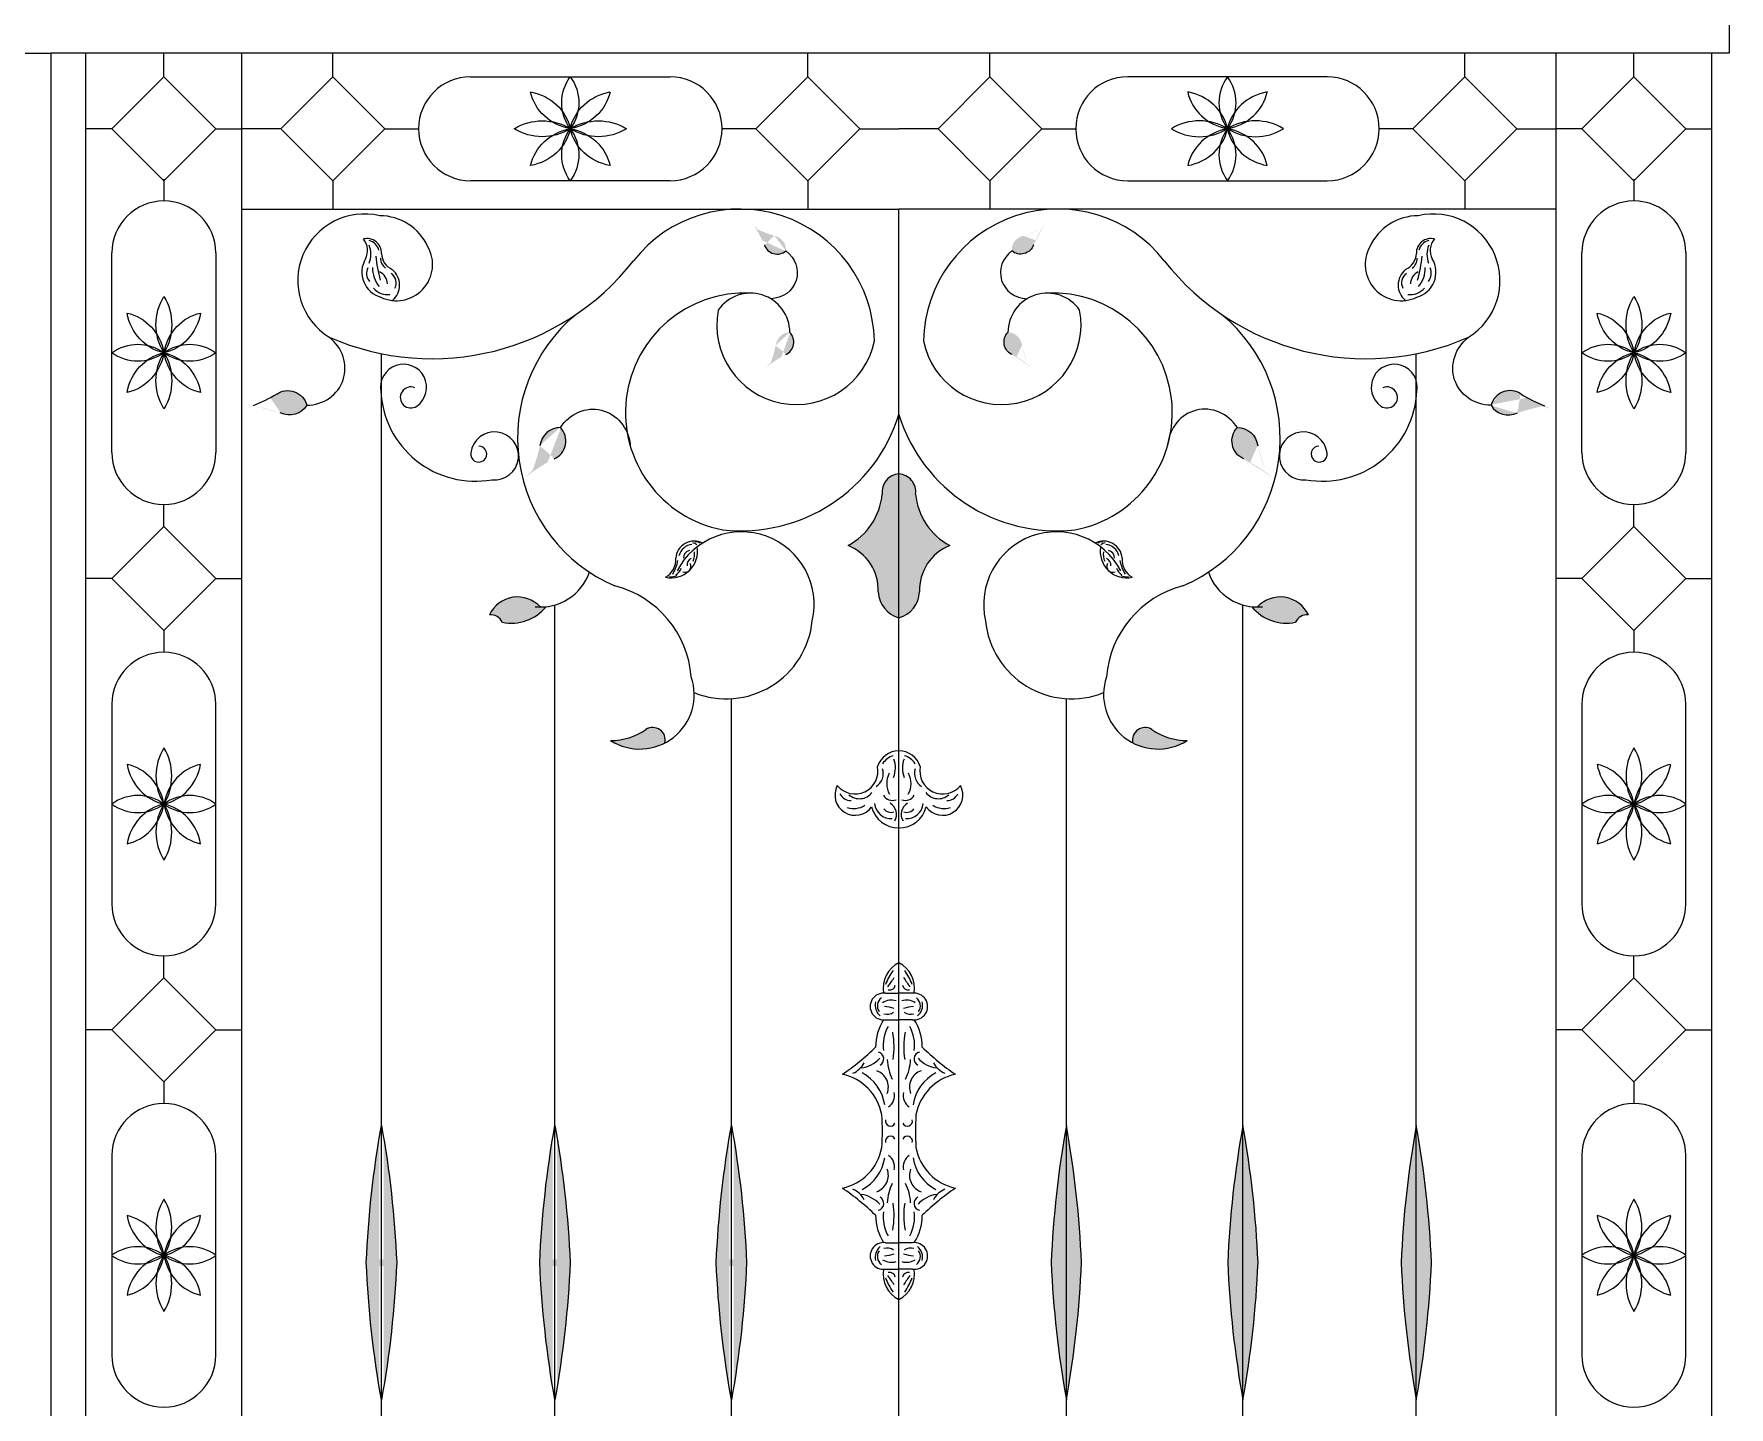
# Model space of a CAD drawing. Extents: x 12262 to 40734, y 30451 to 49613.
# Drawn here: x 16718 to 17488, y 32563 to 33186 of the extents above; entities that cross this region are included whole.
import ezdxf

# ---------------------------------------------------------------- set-up
doc = ezdxf.new("R2010")
doc.units = 0
doc.header["$LTSCALE"] = 0.85
doc.header["$MEASUREMENT"] = 0
doc.layers.get('0').update_dxf_attribs({"linetype": 'CONTINUOUS'})

# ---------------------------------------------------------------- blocks, each defined once
blk = doc.blocks.new('A$C3F570633')
h = blk.add_hatch(color=256)
edge = h.paths.add_edge_path()
edge.add_ellipse((1099.31, 1308.91), major_axis=(57.45, -15.32), ratio=0.92634, start_angle=259.01285, end_angle=267.5557)
edge.add_ellipse((1081.53, 1250.36), major_axis=(6.39, -1.7), ratio=0.92634, start_angle=7.8663, end_angle=93.7366, ccw=False)
edge.add_ellipse((1083.94, 1253.56), major_axis=(5.72, -1.52), ratio=0.92634, start_angle=210.39183, end_angle=328.42661, ccw=False)
edge.add_ellipse((1018.27, 1230.85), major_axis=(63.17, -16.84), ratio=0.92634, start_angle=36.56919, end_angle=44.20148)
h = blk.add_hatch(color=256)
edge = h.paths.add_edge_path()
edge.add_ellipse((1179.49, 1308.91), major_axis=(-57.45, -15.32), ratio=0.92634, start_angle=92.4443, end_angle=100.98715, ccw=False)
edge.add_ellipse((1197.28, 1250.36), major_axis=(-6.39, -1.7), ratio=0.92634, start_angle=266.2634, end_angle=352.1337)
edge.add_ellipse((1194.86, 1253.56), major_axis=(-5.72, -1.52), ratio=0.92634, start_angle=31.57339, end_angle=149.60817)
edge.add_ellipse((1260.53, 1230.85), major_axis=(-63.17, -16.84), ratio=0.92634, start_angle=315.79852, end_angle=323.43081, ccw=False)
h = blk.add_hatch(color=256)
edge = h.paths.add_edge_path()
edge.add_ellipse((1029.68, 1218.5), major_axis=(10.29, 58.56), ratio=0.92634, start_angle=259.01285, end_angle=267.5557)
edge.add_ellipse((1089.54, 1205.84), major_axis=(1.14, 6.52), ratio=0.92634, start_angle=7.8663, end_angle=93.7366, ccw=False)
edge.add_ellipse((1086.15, 1207.98), major_axis=(1.02, 5.83), ratio=0.92634, start_angle=210.39183, end_angle=328.42661, ccw=False)
edge.add_ellipse((1114.45, 1144.52), major_axis=(11.31, 64.39), ratio=0.92634, start_angle=36.56919, end_angle=44.20148)
h = blk.add_hatch(color=256)
edge = h.paths.add_edge_path()
edge.add_ellipse((1249.12, 1218.5), major_axis=(-10.29, 58.56), ratio=0.92634, start_angle=92.4443, end_angle=100.98715, ccw=False)
edge.add_ellipse((1189.26, 1205.84), major_axis=(-1.14, 6.52), ratio=0.92634, start_angle=266.2634, end_angle=352.1337)
edge.add_ellipse((1192.65, 1207.98), major_axis=(-1.02, 5.83), ratio=0.92634, start_angle=31.57339, end_angle=149.60817)
edge.add_ellipse((1164.35, 1144.52), major_axis=(-11.31, 64.39), ratio=0.92634, start_angle=315.79852, end_angle=323.43081, ccw=False)
h = blk.add_hatch(color=256)
edge = h.paths.add_edge_path()
edge.add_ellipse((833.73, 1101.13), major_axis=(79.37, -30.27), ratio=0.92634, start_angle=92.4443, end_angle=100.98715, ccw=False)
edge.add_ellipse((862.05, 1183.82), major_axis=(8.83, -3.37), ratio=0.92634, start_angle=266.2634, end_angle=352.1337)
edge.add_ellipse((862.18, 1178.1), major_axis=(7.9, -3.01), ratio=0.92634, start_angle=31.57339, end_angle=149.60817)
edge.add_ellipse((805.06, 1259.28), major_axis=(87.26, -33.28), ratio=0.92634, start_angle=315.79852, end_angle=323.43081, ccw=False)
h = blk.add_hatch(color=256)
edge = h.paths.add_edge_path()
edge.add_ellipse((1445.07, 1101.13), major_axis=(-79.37, -30.27), ratio=0.92634, start_angle=259.01285, end_angle=267.5557)
edge.add_ellipse((1416.75, 1183.82), major_axis=(-8.83, -3.37), ratio=0.92634, start_angle=7.8663, end_angle=93.7366, ccw=False)
edge.add_ellipse((1416.62, 1178.1), major_axis=(-7.9, -3.01), ratio=0.92634, start_angle=210.39183, end_angle=328.42661, ccw=False)
edge.add_ellipse((1473.74, 1259.28), major_axis=(-87.26, -33.28), ratio=0.92634, start_angle=36.56919, end_angle=44.20148)
h = blk.add_hatch(color=256)
edge = h.paths.add_edge_path()
edge.add_ellipse((899.89, 1179.56), major_axis=(16.33, 83.36), ratio=0.92634, start_angle=259.01285, end_angle=267.5557)
edge.add_ellipse((985.03, 1159.82), major_axis=(1.82, 9.28), ratio=0.92634, start_angle=7.8663, end_angle=93.7366, ccw=False)
edge.add_ellipse((980.25, 1162.96), major_axis=(1.62, 8.29), ratio=0.92634, start_angle=210.39183, end_angle=328.42661, ccw=False)
edge.add_ellipse((1018.89, 1071.53), major_axis=(17.95, 91.65), ratio=0.92634, start_angle=36.56919, end_angle=44.20148)
h = blk.add_hatch(color=256)
edge = h.paths.add_edge_path()
edge.add_ellipse((1378.91, 1179.56), major_axis=(-16.33, 83.36), ratio=0.92634, start_angle=92.4443, end_angle=100.98715, ccw=False)
edge.add_ellipse((1293.77, 1159.82), major_axis=(-1.82, 9.28), ratio=0.92634, start_angle=266.2634, end_angle=352.1337)
edge.add_ellipse((1298.55, 1162.96), major_axis=(-1.62, 8.29), ratio=0.92634, start_angle=31.57339, end_angle=149.60817)
edge.add_ellipse((1259.91, 1071.53), major_axis=(-17.95, 91.65), ratio=0.92634, start_angle=315.79852, end_angle=323.43081, ccw=False)
for points in [[(1116.3, 1115.66, 0.250376), (1131.81, 1139.06, -0.43218), (1139.4, 1148.21), (1139.4, 1082.84, -0.327271), (1130.06, 1094.59, 0.316248)], [(1162.5, 1115.66, -0.250376), (1146.99, 1139.06, 0.43218), (1139.4, 1148.21), (1139.4, 1082.84, 0.327271), (1148.74, 1094.59, -0.316248)], [(979.09, 1087.91, -0.026856), (976.57, 1087.77, 0.533353), (953.4, 1084.19, -0.323701), (959.21, 1080.85, 0.280105)], [(1319.59, 1080.85, -0.323701), (1325.4, 1084.19, 0.533353), (1302.23, 1087.77, -0.026856), (1299.71, 1087.91, 0.280105)], [(1033.13, 1026.04, 0.676962), (1024.5, 1032.1, -0.149628), (1008.45, 1027.1, 0.267714)], [(1270.35, 1027.1, -0.149628), (1254.3, 1032.1, 0.676962), (1245.67, 1026.04, 0.267714)]]:
    blk.add_hatch(color=256).paths.add_polyline_path(points)
h = blk.add_hatch(color=256)
edge = h.paths.add_edge_path()
edge.add_ellipse((511.01, 769.89), major_axis=(0, 432.54), ratio=0.92634, start_angle=272.6676, end_angle=280.9794, ccw=False)
edge.add_ellipse((511.01, 810.15), major_axis=(0, 432.54), ratio=0.92634, start_angle=259.0206, end_angle=267.3324, ccw=False)
edge.add_ellipse((1297.69, 810.15), major_axis=(0, 432.54), ratio=0.92634, start_angle=92.6676, end_angle=100.9794, ccw=False)
edge.add_ellipse((1297.69, 769.89), major_axis=(0, 432.54), ratio=0.92634, start_angle=439.0206, end_angle=447.3324, ccw=False)
h = blk.add_hatch(color=256)
edge = h.paths.add_edge_path()
edge.add_ellipse((589.8, 769.89), major_axis=(0, 432.54), ratio=0.92634, start_angle=272.6676, end_angle=280.9794, ccw=False)
edge.add_ellipse((589.8, 810.15), major_axis=(0, 432.54), ratio=0.92634, start_angle=259.0206, end_angle=267.3324, ccw=False)
edge.add_ellipse((1376.48, 810.15), major_axis=(0, 432.54), ratio=0.92634, start_angle=92.6676, end_angle=100.9794, ccw=False)
edge.add_ellipse((1376.48, 769.89), major_axis=(0, 432.54), ratio=0.92634, start_angle=439.0206, end_angle=447.3324, ccw=False)
h = blk.add_hatch(color=256)
edge = h.paths.add_edge_path()
edge.add_ellipse((669.99, 769.89), major_axis=(0, 432.54), ratio=0.92634, start_angle=272.6676, end_angle=280.9794, ccw=False)
edge.add_ellipse((669.99, 810.15), major_axis=(0, 432.54), ratio=0.92634, start_angle=259.0206, end_angle=267.3324, ccw=False)
edge.add_ellipse((1456.67, 810.15), major_axis=(0, 432.54), ratio=0.92634, start_angle=92.6676, end_angle=100.9794, ccw=False)
edge.add_ellipse((1456.67, 769.89), major_axis=(0, 432.54), ratio=0.92634, start_angle=439.0206, end_angle=447.3324, ccw=False)
h = blk.add_hatch(color=256)
edge = h.paths.add_edge_path()
edge.add_ellipse((1608.81, 769.89), major_axis=(0, 432.54), ratio=0.92634, start_angle=79.0206, end_angle=87.3324)
edge.add_ellipse((1608.81, 810.15), major_axis=(0, 432.54), ratio=0.92634, start_angle=92.6676, end_angle=100.9794)
edge.add_ellipse((822.13, 810.15), major_axis=(0, 432.54), ratio=0.92634, start_angle=259.0206, end_angle=267.3324)
edge.add_ellipse((822.13, 769.89), major_axis=(0, 432.54), ratio=0.92634, start_angle=-87.3324, end_angle=-79.0206)
h = blk.add_hatch(color=256)
edge = h.paths.add_edge_path()
edge.add_ellipse((1689, 769.89), major_axis=(0, 432.54), ratio=0.92634, start_angle=79.0206, end_angle=87.3324)
edge.add_ellipse((1689, 810.15), major_axis=(0, 432.54), ratio=0.92634, start_angle=92.6676, end_angle=100.9794)
edge.add_ellipse((902.32, 810.15), major_axis=(0, 432.54), ratio=0.92634, start_angle=259.0206, end_angle=267.3324)
edge.add_ellipse((902.32, 769.89), major_axis=(0, 432.54), ratio=0.92634, start_angle=-87.3324, end_angle=-79.0206)
h = blk.add_hatch(color=256)
edge = h.paths.add_edge_path()
edge.add_ellipse((1767.79, 769.89), major_axis=(0, 432.54), ratio=0.92634, start_angle=79.0206, end_angle=87.3324)
edge.add_ellipse((1767.79, 810.15), major_axis=(0, 432.54), ratio=0.92634, start_angle=92.6676, end_angle=100.9794)
edge.add_ellipse((981.11, 810.15), major_axis=(0, 432.54), ratio=0.92634, start_angle=259.0206, end_angle=267.3324)
edge.add_ellipse((981.11, 769.89), major_axis=(0, 432.54), ratio=0.92634, start_angle=-87.3324, end_angle=-79.0206)
for p, q in [((1516.54, 1356.78), (1516.54, 1339.27)), ((-7.85, 1339.27), (754.34, 1339.27)), ((1516.54, 1339.27), (754.34, 1339.27)), ((754.34, 0), (754.34, 1339.27)), ((770.11, 0), (770.11, 1339.27)), ((805.5, 1328.56), (805.5, 1339.27)), ((840.88, 0), (840.88, 1339.27)), ((882.25, 1328.56), (882.25, 1339.27)), ((1098.03, 1328.56), (1098.03, 1339.27)), ((1180.77, 1328.56), (1180.77, 1339.27)), ((1396.55, 1328.56), (1396.55, 1339.27)), ((1437.92, 0), (1437.92, 1339.27)), ((1473.3, 1328.56), (1473.3, 1339.27)), ((1508.69, 0), (1508.69, 1339.27)), ((781.89, 1304.95), (805.5, 1328.56)), ((805.5, 1328.56), (829.1, 1304.95)), ((858.64, 1304.95), (882.25, 1328.56)), ((882.25, 1328.56), (905.86, 1304.95)), ((944.83, 1328.56), (990.14, 1328.56)), ((990.14, 1328.56), (1035.45, 1328.56)), ((1098.03, 1328.56), (1074.42, 1304.95)), ((1121.63, 1304.95), (1098.03, 1328.56)), ((1157.17, 1304.95), (1180.77, 1328.56)), ((1180.77, 1328.56), (1204.38, 1304.95)), ((1288.66, 1328.56), (1243.35, 1328.56)), ((1333.97, 1328.56), (1288.66, 1328.56)), ((1396.55, 1328.56), (1372.94, 1304.95)), ((1420.16, 1304.95), (1396.55, 1328.56)), ((1449.7, 1304.95), (1473.3, 1328.56)), ((1473.3, 1328.56), (1496.91, 1304.95)), ((781.89, 1304.95), (770.11, 1304.95)), ((805.5, 1281.35), (781.89, 1304.95)), ((829.1, 1304.95), (805.5, 1281.35)), ((829.1, 1304.95), (840.88, 1304.95)), ((858.64, 1304.95), (840.88, 1304.95)), ((882.25, 1281.35), (858.64, 1304.95)), ((905.86, 1304.95), (882.25, 1281.35)), ((905.86, 1304.95), (921.23, 1304.95)), ((1074.42, 1304.95), (1059.05, 1304.95)), ((1074.42, 1304.95), (1098.03, 1281.35)), ((1098.03, 1281.35), (1121.63, 1304.95)), ((1121.63, 1304.95), (1139.4, 1304.95)), ((1157.17, 1304.95), (1139.4, 1304.95)), ((1180.77, 1281.35), (1157.17, 1304.95)), ((1204.38, 1304.95), (1180.77, 1281.35)), ((1204.38, 1304.95), (1219.75, 1304.95)), ((1372.94, 1304.95), (1357.57, 1304.95)), ((1372.94, 1304.95), (1396.55, 1281.35)), ((1396.55, 1281.35), (1420.16, 1304.95)), ((1420.16, 1304.95), (1437.92, 1304.95)), ((1449.7, 1304.95), (1437.92, 1304.95)), ((1473.3, 1281.35), (1449.7, 1304.95)), ((1496.91, 1304.95), (1473.3, 1281.35)), ((1496.91, 1304.95), (1508.69, 1304.95)), ((805.5, 1282.1), (805.5, 1272.14)), ((882.25, 1281.35), (882.25, 1268.51)), ((990.14, 1281.35), (944.83, 1281.35)), ((1035.45, 1281.35), (990.14, 1281.35)), ((1098.03, 1281.35), (1098.03, 1268.51)), ((1180.77, 1281.35), (1180.77, 1268.51)), ((1243.35, 1281.35), (1288.66, 1281.35)), ((1288.66, 1281.35), (1333.97, 1281.35)), ((1396.55, 1281.35), (1396.55, 1268.51)), ((1473.3, 1282.1), (1473.3, 1272.14)), ((840.88, 1268.51), (1139.4, 1268.51)), ((1437.92, 1268.51), (1139.4, 1268.51)), ((1139.4, 310.74), (1139.4, 1268.51)), ((781.89, 1203.23), (781.89, 1248.54)), ((829.1, 1248.54), (829.1, 1203.23)), ((1449.7, 1203.23), (1449.7, 1248.54)), ((1496.91, 1248.54), (1496.91, 1203.23)), ((781.89, 1157.92), (781.89, 1203.23)), ((829.1, 1203.23), (829.1, 1157.92)), ((904.35, 481.77), (904.35, 1202.81)), ((1374.45, 481.77), (1374.45, 1202.81)), ((1449.7, 1157.92), (1449.7, 1203.23)), ((1496.91, 1203.23), (1496.91, 1157.92)), ((805.5, 1124.36), (805.5, 1134.32)), ((1473.3, 1124.36), (1473.3, 1134.32)), ((805.5, 1124.36), (781.89, 1100.75)), ((829.1, 1100.75), (805.5, 1124.36)), ((1473.3, 1124.36), (1449.7, 1100.75)), ((1496.91, 1100.75), (1473.3, 1124.36)), ((781.89, 1100.75), (770.11, 1100.75)), ((781.89, 1100.75), (805.5, 1077.15)), ((805.5, 1077.15), (829.1, 1100.75)), ((829.1, 1100.75), (840.88, 1100.75)), ((1449.7, 1100.75), (1437.92, 1100.75)), ((1449.7, 1100.75), (1473.3, 1077.15)), ((1473.3, 1077.15), (1496.91, 1100.75)), ((1496.91, 1100.75), (1508.69, 1100.75)), ((983.14, 520.74), (983.14, 1088.71)), ((1295.66, 520.74), (1295.66, 1088.71)), ((805.5, 1077.15), (805.5, 1067.19)), ((1473.3, 1077.15), (1473.3, 1067.19)), ((781.89, 1043.58), (781.89, 998.28)), ((829.1, 998.28), (829.1, 1043.58)), ((1063.33, 603.19), (1063.33, 1046.12)), ((1215.47, 603.19), (1215.47, 1046.12)), ((1449.7, 1043.58), (1449.7, 998.28)), ((1496.91, 998.28), (1496.91, 1043.58)), ((781.89, 998.28), (781.89, 952.97)), ((829.1, 952.97), (829.1, 998.28)), ((1449.7, 998.28), (1449.7, 952.97)), ((1496.91, 952.97), (1496.91, 998.28)), ((805.5, 919.4), (805.5, 929.36)), ((1473.3, 919.4), (1473.3, 929.36)), ((781.89, 895.8), (805.5, 919.4)), ((805.5, 919.4), (829.1, 895.8)), ((1449.7, 895.8), (1473.3, 919.4)), ((1473.3, 919.4), (1496.91, 895.8)), ((1133.26, 912.33), (1139.4, 912.33)), ((1145.54, 912.33), (1139.4, 912.33)), ((781.89, 895.8), (770.11, 895.8)), ((805.5, 872.19), (781.89, 895.8)), ((829.1, 895.8), (805.5, 872.19)), ((829.1, 895.8), (840.88, 895.8)), ((1133.26, 900.34), (1139.4, 900.34)), ((1145.54, 900.34), (1139.4, 900.34)), ((1449.7, 895.8), (1437.92, 895.8)), ((1473.3, 872.19), (1449.7, 895.8)), ((1496.91, 895.8), (1473.3, 872.19)), ((1496.91, 895.8), (1508.69, 895.8)), ((805.5, 872.19), (805.5, 862.23)), ((1473.3, 872.19), (1473.3, 862.23)), ((781.89, 838.63), (781.89, 793.32)), ((829.1, 793.32), (829.1, 838.63)), ((1449.7, 838.63), (1449.7, 793.32)), ((1496.91, 793.32), (1496.91, 838.63)), ((781.89, 793.32), (781.89, 748.01)), ((829.1, 748.01), (829.1, 793.32)), ((1133.26, 799.06), (1139.4, 799.06)), ((1145.54, 799.06), (1139.4, 799.06)), ((1449.7, 793.32), (1449.7, 748.01)), ((1496.91, 748.01), (1496.91, 793.32)), ((1133.26, 787.06), (1139.4, 787.06)), ((1145.54, 787.06), (1139.4, 787.06))]:
    blk.add_line(p, q)
for centre, radius, start, end in [((944.83, 1304.95), 23.61, 90, 270), ((1035.45, 1304.95), 23.61, 270, 90), ((1243.35, 1304.95), 23.61, 90, 270), ((1333.97, 1304.95), 23.61, 270, 90), ((805.5, 1248.54), 23.61, 0, 180), ((1473.3, 1248.54), 23.61, 0, 180), ((896.57, 1236), 30.25, 76.69666, 238.10903), ((903.53, 1241.35), 24.09, 24.63273, 90), ((1067.09, 1207.29), 61.22, 1.32494, 141.99507), ((1211.71, 1207.29), 61.22, 38.00493, 178.67506), ((1375.27, 1241.35), 24.09, 90, 155.36727), ((1382.23, 1236), 30.25, 301.89097, 103.30334), ((897.76, 1248.51), 6.58, 358.06407, 104.07173), ((889.76, 1249.65), 8.27, 332.45407, 39.26388), ((897.39, 1248.33), 5.99, 13.80615, 77.10288), ((887.67, 1247.87), 11.83, 340.15888, 20.78778), ((911.15, 1243.27), 16.42, 244.47413, 29.62954), ((912.64, 1248.61), 8.31, 182.21905, 246.08664), ((1367.65, 1243.27), 16.42, 150.37046, 295.52587), ((1366.16, 1248.61), 8.31, 293.91336, 357.78095), ((1381.04, 1248.51), 6.58, 75.92827, 181.93593), ((1381.41, 1248.33), 5.99, 102.89712, 166.19385), ((1391.13, 1247.87), 11.83, 159.21222, 199.84112), ((1389.04, 1249.65), 8.27, 140.73612, 207.54593), ((927.32, 1316.97), 116.45, 246.34136, 321.8178), ((907.24, 1239.81), 11.8, 149.36692, 254.43665), ((903.65, 1239.31), 6.07, 155.63617, 218.00846), ((912.89, 1241.57), 12.61, 178.2617, 220.78379), ((969.18, 1254.08), 67.83, 185.95332, 195.29826), ((900.67, 1234.3), 6.35, 1.7406, 63.68901), ((909.61, 1246.28), 5.72, 181.13979, 233.39829), ((903.41, 1233.96), 9.17, 310.16489, 50.26945), ((1351.48, 1316.97), 116.45, 218.1822, 293.65864), ((1375.39, 1233.96), 9.17, 129.73055, 229.83511), ((1378.13, 1234.3), 6.35, 116.31099, 178.2594), ((1369.19, 1246.28), 5.72, 306.60171, 358.86021), ((1371.56, 1239.81), 11.8, 285.56335, 30.63308), ((1309.62, 1254.08), 67.83, 344.70174, 354.04668), ((1365.91, 1241.57), 12.61, 319.21621, 1.7383), ((1375.15, 1239.31), 6.07, 321.99154, 24.36383), ((907.04, 1238.12), 8.46, 221.44613, 277.69337), ((906.07, 1235.02), 5.01, 330.03223, 57.23947), ((1372.73, 1235.02), 5.01, 122.76053, 209.96777), ((1371.76, 1238.12), 8.46, 262.30663, 318.55387), ((1069.42, 1176.12), 54.23, 87.29007, 259.37348), ((1071.99, 1212.43), 17.86, 0.03735, 145.38269), ((1206.81, 1212.43), 17.86, 34.61731, 179.96265), ((1209.38, 1176.12), 54.23, 280.62652, 92.70993), ((1039.11, 1164.34), 72.93, 129.44331, 246.79376), ((1092.83, 1215.88), 36.17, 169.32068, 348.57098), ((1185.97, 1215.88), 36.17, 191.42902, 10.67932), ((1239.69, 1164.34), 72.93, 293.20624, 50.55669), ((914.38, 1187.53), 10.45, 305.35062, 190.36788), ((1364.42, 1187.53), 10.45, 349.63212, 234.64938), ((946.91, 1187.73), 42.84, 182.27821, 280.21017), ((917.69, 1182.93), 4.79, 67.84901, 304.87583), ((1331.89, 1187.73), 42.84, 259.78983, 357.72179), ((1361.11, 1182.93), 4.79, 235.12417, 112.15099), ((1067.69, 1197.48), 75.12, 263.68172, 342.67626), ((1211.11, 1197.48), 75.12, 197.32374, 276.31828), ((955.71, 1156.4), 10.9, 263.67318, 172.64829), ((1323.1, 1156.4), 10.9, 7.35171, 276.32682), ((805.5, 1157.92), 23.61, 180, 0), ((948.5, 1157.19), 3.66, 170.47216, 88.27556), ((1330.3, 1157.19), 3.66, 91.72444, 9.52784), ((1473.3, 1157.92), 23.61, 180, 0), ((1139.91, 1140.07), 8.16, 93.57018, 187.06238), ((1138.89, 1140.07), 8.16, 352.93762, 86.42982), ((1102.15, 1141.88), 29.8, 298.34546, 354.5715), ((1176.65, 1141.88), 29.8, 185.4285, 241.65454), ((1046.39, 1109.28), 8.41, 63.02951, 175.59084), ((1067.87, 1088.89), 33.01, 347.0588, 152.44411), ((1044.32, 1111.21), 5.85, 55.6725, 75.67085), ((1047.52, 1115.66), 1.73, 37.26402, 110.52965), ((1210.93, 1088.89), 33.01, 27.55589, 192.9412), ((1232.41, 1109.28), 8.41, 4.40916, 116.97049), ((1231.28, 1115.66), 1.73, 69.47035, 142.73598), ((1234.48, 1111.21), 5.85, 104.32915, 124.3275), ((1035.89, 1113.06), 12.07, 258.02111, 9.62904), ((1029.01, 1109.16), 9.03, 298.95284, 4.87363), ((1046.06, 1109.47), 6.74, 95.53917, 166.67726), ((1045.08, 1109.96), 3.59, 103.84631, 180.5682), ((1046.01, 1106.99), 2.9, 108.2979, 190.87274), ((1038.76, 1111.74), 7.83, 335.61181, 8.27863), ((1108.19, 1095.34), 21.88, 358.05353, 68.25135), ((1170.61, 1095.34), 21.88, 111.74865, 181.94647), ((1242.91, 1113.06), 12.07, 170.37096, 281.97889), ((1240.04, 1111.74), 7.83, 171.72137, 204.38819), ((1232.74, 1109.47), 6.74, 13.32274, 84.46083), ((1232.79, 1106.99), 2.9, 349.12726, 71.7021), ((1233.72, 1109.96), 3.59, 359.4318, 76.15369), ((1249.79, 1109.16), 9.03, 175.12637, 241.04716), ((976.57, 1111.34), 23.57, 264.11802, 340.72749), ((1036.29, 1106.5), 5, 256.6512, 297.77059), ((1016.74, 1113.77), 22.81, 330.93893, 347.56707), ((1035.04, 1107.46), 5.89, 301.26482, 339.75656), ((1042.3, 1106.15), 2.65, 244.98527, 30.63478), ((1236.5, 1106.15), 2.65, 149.36522, 295.01473), ((1243.76, 1107.46), 5.89, 200.24344, 238.73518), ((1262.06, 1113.77), 22.81, 192.43293, 209.06107), ((1242.51, 1106.5), 5, 242.22941, 283.3488), ((1302.23, 1111.34), 23.57, 199.27251, 275.88198), ((998.92, 1052.47), 46.29, 4.41175, 75.67443), ((1142.75, 1095.09), 12.7, 182.2371, 254.7241), ((1136.05, 1095.09), 12.7, 285.2759, 357.7629), ((1279.88, 1052.47), 46.29, 104.32557, 175.58825), ((966.18, 1078.21), 14.11, 42.63603, 154.92948), ((963.35, 1100.73), 20.31, 258.2323, 320.82367), ((1315.45, 1100.73), 20.31, 219.17633, 281.7677), ((1312.62, 1078.21), 14.11, 25.07052, 137.36397), ((954, 1078.51), 5.72, 24.26073, 96.00804), ((1060.98, 1085.3), 39.24, 248.19532, 354.44129), ((1217.82, 1085.3), 39.24, 185.55871, 291.80468), ((1324.8, 1078.51), 5.72, 83.99196, 155.73927), ((805.5, 1043.58), 23.61, 0, 180), ((1473.3, 1043.58), 23.61, 0, 180), ((1021.7, 1047.96), 24.72, 237.57191, 19.04413), ((1257.1, 1047.96), 24.72, 160.95587, 302.42809), ((1008.3, 1055.82), 28.72, 270.29882, 304.33843), ((1027.6, 1027.35), 5.68, 346.7071, 123.09312), ((1251.2, 1027.35), 5.68, 56.90688, 193.2929), ((1270.5, 1055.82), 28.72, 235.66157, 269.70118), ((1139.58, 1012.12), 10.36, 90.98189, 162.30456), ((1139.59, 1011.47), 9.18, 107.27249, 146.07453), ((1126.74, 1014.65), 11.09, 337.23671, 21.44666), ((1139.22, 1012.12), 10.36, 17.69544, 89.01811), ((1152.06, 1014.65), 11.09, 158.55334, 202.76329), ((1139.21, 1011.47), 9.18, 33.92547, 72.72751), ((1119.49, 1013.26), 10.42, 219.29172, 11.08144), ((1125.31, 1012.13), 7, 302.6739, 17.99652), ((1143.76, 1007.57), 9.91, 151.63388, 209.51161), ((1135.04, 1007.57), 9.91, 330.48839, 28.36612), ((1153.49, 1012.13), 7, 162.00348, 237.3261), ((1159.31, 1013.26), 10.42, 168.91856, 320.70828), ((1119.55, 1002.35), 9.2, 152.01247, 324.36571), ((1117.49, 1005.19), 5.37, 204.24768, 271.96625), ((1121.49, 1007.93), 7.23, 228.6759, 321.80136), ((1136.49, 1004.49), 4.59, 208.38049, 290.74396), ((1142.31, 1004.49), 4.59, 249.25604, 331.61951), ((1157.31, 1007.93), 7.23, 218.19864, 311.3241), ((1159.25, 1002.35), 9.2, 215.63429, 27.98753), ((1161.31, 1005.19), 5.37, 268.03375, 335.75232), ((1118.95, 1005.38), 9.14, 250.84845, 302.88326), ((1139.01, 999.85), 12.32, 193.39498, 271.82224), ((1135.91, 999.26), 7.61, 185.23844, 273.59245), ((1135.78, 998.44), 3.95, 215.04806, 290.26441), ((1132.57, 993.61), 5.8, 328.85783, 60.51254), ((1139.79, 999.85), 12.32, 268.17776, 346.60502), ((1146.23, 993.61), 5.8, 119.48746, 211.14217), ((1143.02, 998.44), 3.95, 249.73559, 324.95194), ((1142.89, 999.26), 7.61, 266.40755, 354.76156), ((1159.85, 1005.38), 9.14, 237.11674, 289.15155), ((805.5, 952.97), 23.61, 180, 0), ((1473.3, 952.97), 23.61, 180, 0), ((1145.35, 914.48), 13.11, 116.99707, 189.18202), ((1133.45, 914.48), 13.11, 350.81798, 63.00293), ((1164.56, 903.91), 33.61, 145.89796, 158.27866), ((1105.1, 938.13), 37.15, 321.92695, 329.8866), ((1173.7, 938.13), 37.15, 210.1134, 218.07305), ((1114.24, 903.91), 33.61, 21.72134, 34.10204), ((1132.41, 906.33), 6.06, 81.91518, 278.08482), ((1134.03, 906.62), 4.41, 125.70232, 215.74177), ((1136.04, 901.46), 7.76, 74.51126, 121.73764), ((1135.1, 916.48), 2.69, 259.21662, 349.18542), ((1142.76, 901.46), 7.76, 58.26236, 105.48874), ((1143.7, 916.48), 2.69, 190.81458, 280.78338), ((1146.39, 906.33), 6.06, 261.91518, 98.08482), ((1144.77, 906.62), 4.41, 324.25823, 54.29768), ((1135.05, 906.96), 6.41, 166.64057, 230.24911), ((1134.1, 907.39), 4.61, 250.75618, 308.6886), ((1131.75, 889.42), 16.92, 71.07935, 86.31359), ((1147.05, 889.42), 16.92, 93.68641, 108.92065), ((1144.7, 907.39), 4.61, 231.3114, 289.24382), ((1143.75, 906.96), 6.41, 309.75089, 13.35943), ((1151.91, 887.88), 23.1, 147.53682, 180), ((1149.75, 888.8), 17.47, 151.02965, 188.11693), ((1101.49, 888.11), 35.72, 350.66249, 10.50706), ((1177.31, 888.11), 35.72, 169.49294, 189.33751), ((1129.05, 888.8), 17.47, 351.88307, 28.97035), ((1126.9, 887.88), 23.1, 0, 32.46318), ((1050.58, 968.08), 112.03, 304.32889, 314.27975), ((1228.22, 968.08), 112.03, 225.72025, 235.67111), ((1114.25, 885.8), 10.66, 293.56805, 332.04928), ((1120.33, 892.42), 14.13, 277.93287, 317.20302), ((1129.35, 882.49), 3.18, 297.72333, 76.83361), ((1155.83, 883.09), 21.75, 182.38562, 206.47339), ((1122.97, 883.09), 21.75, 333.52661, 357.61438), ((1149.45, 882.49), 3.18, 103.16639, 242.27667), ((1158.47, 892.42), 14.13, 222.79698, 262.06713), ((1164.55, 885.8), 10.66, 207.95072, 246.43195), ((1108.87, 852.94), 23.15, 10.316, 77.80117), ((1113.51, 858.73), 19.68, 8.71683, 62.29758), ((1126.68, 869.69), 7.93, 339.1679, 70.58629), ((1152.12, 869.69), 7.93, 109.41371, 200.8321), ((1165.29, 858.73), 19.68, 117.70242, 171.28317), ((1169.93, 852.94), 23.15, 102.19883, 169.684), ((1131.25, 865.8), 6.16, 304.34347, 13.55907), ((1147.55, 865.8), 6.16, 166.44093, 235.65653), ((805.5, 838.63), 23.61, 0, 180), ((1030.75, 849.7), 101.17, 355.81343, 4.18657), ((1135.55, 854.27), 2.28, 166.2815, 334.86071), ((1143.25, 854.27), 2.28, 205.13929, 13.7185), ((1248.05, 849.7), 101.17, 175.81343, 184.18657), ((1473.3, 838.63), 23.61, 0, 180), ((1135.55, 845.13), 2.28, 25.13929, 193.7185), ((1143.25, 845.13), 2.28, 346.2815, 154.86071), ((1108.87, 846.46), 23.15, 282.19883, 349.684), ((1169.93, 846.46), 23.15, 190.316, 257.80117), ((1113.51, 840.66), 19.68, 297.70242, 351.28317), ((1126.68, 829.71), 7.93, 289.41371, 20.8321), ((1131.25, 833.6), 6.16, 346.44093, 55.65653), ((1147.55, 833.6), 6.16, 124.34347, 193.55907), ((1152.12, 829.71), 7.93, 159.1679, 250.58629), ((1165.29, 840.66), 19.68, 188.71683, 242.29758), ((1155.83, 816.3), 21.75, 153.52661, 177.61438), ((1122.97, 816.3), 21.75, 2.38562, 26.47339), ((1050.58, 731.31), 112.03, 45.72025, 55.67111), ((1114.25, 813.59), 10.66, 27.95072, 66.43195), ((1120.33, 806.98), 14.13, 42.79698, 82.06713), ((1129.35, 816.91), 3.18, 283.16639, 62.27667), ((1101.49, 811.28), 35.72, 349.49294, 9.33751), ((1177.31, 811.28), 35.72, 170.66249, 190.50706), ((1149.45, 816.91), 3.18, 117.72333, 256.83361), ((1158.47, 806.98), 14.13, 97.93287, 137.20302), ((1228.22, 731.31), 112.03, 124.32889, 134.27975), ((1164.55, 813.59), 10.66, 113.56805, 152.04928), ((1151.91, 811.52), 23.1, 180, 212.46318), ((1149.75, 810.59), 17.47, 171.88307, 208.97035), ((1129.05, 810.59), 17.47, 331.02965, 8.11693), ((1126.9, 811.52), 23.1, 327.53682, 0), ((1132.41, 793.06), 6.06, 81.91518, 278.08482), ((1135.05, 792.44), 6.41, 129.75089, 193.35943), ((1134.03, 792.78), 4.41, 144.25823, 234.29768), ((1134.1, 792.01), 4.61, 51.3114, 109.24382), ((1131.75, 809.98), 16.92, 273.68641, 288.92065), ((1147.05, 809.98), 16.92, 251.07935, 266.31359), ((1144.7, 792.01), 4.61, 70.75618, 128.6886), ((1146.39, 793.06), 6.06, 261.91518, 98.08482), ((1144.77, 792.78), 4.41, 305.70232, 35.74177), ((1143.75, 792.44), 6.41, 346.64057, 50.24911), ((1136.04, 797.94), 7.76, 238.26236, 285.48874), ((1145.35, 784.91), 13.11, 170.81798, 243.00293), ((1135.1, 782.92), 2.69, 10.81458, 100.78338), ((1133.45, 784.91), 13.11, 296.99707, 9.18202), ((1142.76, 797.94), 7.76, 254.51126, 301.73764), ((1143.7, 782.92), 2.69, 79.21662, 169.18542), ((1164.56, 795.48), 33.61, 201.72134, 214.10204), ((1105.1, 761.27), 37.15, 30.1134, 38.07305), ((1173.7, 761.27), 37.15, 141.92695, 149.8866), ((1114.24, 795.48), 33.61, 325.89796, 338.27866), ((805.5, 748.01), 23.61, 180, 0), ((1473.3, 748.01), 23.61, 180, 0)]:
    blk.add_arc(centre, radius, start, end)
at = {"extrusion": (0, 0, -1)}
for centre, major_axis, start_param, end_param in [((1009.15, 1316.76), (22.89, 0), 2.551117, 3.732069), ((971.13, 1316.76), (22.89, 0), -0.590476, 0.590476), ((994.57, 1325.75), (22.89, 0), 1.765718, 2.946671), ((967.69, 1300.85), (22.89, 0), -1.375874, -0.194922), ((1012.59, 1300.85), (22.89, 0), 3.336515, 4.517467), ((985.71, 1325.75), (-22.89, 0), 3.336515, 4.517467), ((977.4, 1287.34), (-22.89, 0), 0.98032, 2.161272), ((1002.88, 1287.34), (22.89, 0), 4.121913, 5.302865), ((977.4, 1322.56), (22.89, 0), 0.98032, 2.161272), ((994.57, 1284.15), (-22.89, 0), 0.194922, 1.375874), ((967.69, 1309.06), (22.89, 0), 0.194922, 1.375874), ((1009.15, 1293.15), (-22.89, 0), -0.590476, 0.590476), ((1012.59, 1309.06), (-22.89, 0), -1.375874, -0.194922), ((985.71, 1284.15), (-22.89, 0), 1.765718, 2.946671), ((1002.88, 1322.56), (-22.89, 0), 4.121913, 5.302865), ((971.13, 1293.15), (22.89, 0), -0.590476, 0.590476), ((1080.13, 1240), (-12.74, 3.4), 1.978765, 4.388506), ((1194.86, 1253.56), (5.72, 1.52), 0.530437, 2.590533), ((823.11, 1215.97), (0, 22.89), 4.121913, 5.302865), ((787.89, 1215.97), (0, 22.89), 0.98032, 2.161272), ((1490.91, 1215.97), (0, 22.89), 4.121913, 5.302865), ((1455.69, 1215.97), (0, 22.89), 0.98032, 2.161272), ((809.6, 1225.68), (0, 22.89), 3.336515, 4.517467), ((784.7, 1198.8), (0, 22.89), 0.194922, 1.375874), ((801.39, 1225.68), (0, 22.89), 1.765718, 2.946671), ((826.3, 1198.8), (0, 22.89), -1.375874, -0.194922), ((1477.41, 1225.68), (0, 22.89), 3.336515, 4.517467), ((1452.5, 1198.8), (0, 22.89), 0.194922, 1.375874), ((1469.2, 1225.68), (0, 22.89), 1.765718, 2.946671), ((1494.1, 1198.8), (0, 22.89), -1.375874, -0.194922), ((1192.65, 1207.98), (-1.02, 5.83), 3.67203, 5.732126), ((1409.71, 1196.99), (17.6, 6.71), 1.978765, 4.388506), ((793.69, 1184.22), (0, 22.89), -0.590476, 0.590476), ((793.69, 1222.24), (0, 22.89), 2.551117, 3.732069), ((784.7, 1207.66), (0, 22.89), 1.765718, 2.946671), ((809.6, 1180.78), (0, 22.89), -1.375874, -0.194922), ((823.11, 1190.49), (0, 22.89), 4.121913, 5.302865), ((817.3, 1184.22), (0, 22.89), -0.590476, 0.590476), ((787.89, 1190.49), (0, 22.89), 0.98032, 2.161272), ((826.3, 1207.66), (0, 22.89), 3.336515, 4.517467), ((801.39, 1180.78), (0, 22.89), 0.194922, 1.375874), ((817.3, 1222.24), (0, 22.89), 2.551117, 3.732069), ((1461.5, 1184.22), (0, 22.89), -0.590476, 0.590476), ((1461.5, 1222.24), (0, 22.89), 2.551117, 3.732069), ((1452.5, 1207.66), (0, 22.89), 1.765718, 2.946671), ((1477.41, 1180.78), (0, 22.89), -1.375874, -0.194922), ((1490.91, 1190.49), (0, 22.89), 4.121913, 5.302865), ((1485.11, 1184.22), (0, 22.89), -0.590476, 0.590476), ((1455.69, 1190.49), (0, 22.89), 0.98032, 2.161272), ((1494.1, 1207.66), (0, 22.89), 3.336515, 4.517467), ((1469.2, 1180.78), (0, 22.89), 0.194922, 1.375874), ((1485.11, 1222.24), (0, 22.89), 2.551117, 3.732069), ((862.18, 1178.1), (-7.9, 3.01), 0.530437, 2.590533), ((805.06, 1259.28), (-87.26, 33.28), 3.779845, 3.913054), ((862.05, 1183.82), (-8.83, 3.37), 3.278886, 4.777605), ((999.93, 1158.82), (3.62, 18.48), -1.162827, 1.246914), ((1298.55, 1162.96), (-1.62, 8.29), 3.67203, 5.732126), ((1293.77, 1159.82), (-1.82, 9.28), 0.137293, 1.636012), ((1297.69, 769.89), (0, 432.54), -1.524238, -1.37917), ((511.01, 769.89), (0, 432.54), 1.37917, 1.524238), ((1376.48, 769.89), (0, 432.54), -1.524238, -1.37917), ((589.8, 769.89), (0, 432.54), 1.37917, 1.524238), ((1456.67, 769.89), (0, 432.54), -1.524238, -1.37917), ((669.99, 769.89), (0, 432.54), 1.37917, 1.524238), ((1297.69, 810.15), (0, 432.54), 4.520762, 4.665831), ((511.01, 810.15), (0, 432.54), 1.617355, 1.762423), ((1376.48, 810.15), (0, 432.54), 4.520762, 4.665831), ((589.8, 810.15), (0, 432.54), 1.617355, 1.762423), ((1456.67, 810.15), (0, 432.54), 4.520762, 4.665831), ((669.99, 810.15), (0, 432.54), 1.617355, 1.762423)]:
    blk.add_ellipse(centre, major_axis=major_axis, ratio=0.92634, start_param=start_param, end_param=end_param, dxfattribs=at)
for centre, major_axis, start_param, end_param in [((1307.67, 1316.76), (-22.89, 0), -0.590476, 0.590476), ((1269.65, 1316.76), (-22.89, 0), 2.551117, 3.732069), ((1293.09, 1325.75), (22.89, 0), 3.336515, 4.517467), ((1266.21, 1300.85), (-22.89, 0), 3.336515, 4.517467), ((1311.11, 1300.85), (-22.89, 0), -1.375874, -0.194922), ((1284.23, 1325.75), (-22.89, 0), 1.765718, 2.946671), ((1275.92, 1287.34), (-22.89, 0), 4.121913, 5.302865), ((1301.4, 1287.34), (22.89, 0), 0.98032, 2.161272), ((1275.92, 1322.56), (22.89, 0), 4.121913, 5.302865), ((1293.09, 1284.15), (22.89, 0), 1.765718, 2.946671), ((1266.21, 1309.06), (22.89, 0), -1.375874, -0.194922), ((1307.67, 1293.15), (-22.89, 0), -0.590476, 0.590476), ((1269.65, 1293.15), (22.89, 0), -0.590476, 0.590476), ((1311.11, 1309.06), (-22.89, 0), 0.194922, 1.375874), ((1284.23, 1284.15), (22.89, 0), 0.194922, 1.375874), ((1301.4, 1322.56), (-22.89, 0), 0.98032, 2.161272), ((1083.94, 1253.56), (-5.72, 1.52), 0.530437, 2.590533), ((1198.67, 1240), (12.74, 3.4), 1.978765, 4.388506), ((869.09, 1196.99), (-17.6, 6.71), 1.978765, 4.388506), ((1086.15, 1207.98), (1.02, 5.83), 3.67203, 5.732126), ((1416.62, 1178.1), (7.9, 3.01), 0.530437, 2.590533), ((1278.87, 1158.82), (-3.62, 18.48), -1.162827, 1.246914), ((1416.75, 1183.82), (8.83, 3.37), 3.278886, 4.777605), ((1473.74, 1259.28), (87.26, 33.28), 3.779845, 3.913054), ((985.03, 1159.82), (1.82, 9.28), 0.137293, 1.636012), ((980.25, 1162.96), (1.62, 8.29), 3.67203, 5.732126), ((823.11, 1011.02), (0, 22.89), 0.98032, 2.161272), ((787.89, 1011.02), (0, 22.89), 4.121913, 5.302865), ((1490.91, 1011.02), (0, 22.89), 0.98032, 2.161272), ((1455.69, 1011.02), (0, 22.89), 4.121913, 5.302865), ((809.6, 1020.73), (0, 22.89), 1.765718, 2.946671), ((784.7, 993.84), (0, 22.89), -1.375874, -0.194922), ((801.39, 1020.73), (0, 22.89), 3.336515, 4.517467), ((826.3, 993.84), (0, 22.89), 0.194922, 1.375874), ((1477.41, 1020.73), (0, 22.89), 1.765718, 2.946671), ((1452.5, 993.84), (0, 22.89), -1.375874, -0.194922), ((1469.2, 1020.73), (0, 22.89), 3.336515, 4.517467), ((1494.1, 993.84), (0, 22.89), 0.194922, 1.375874), ((793.69, 979.26), (0, 22.89), -0.590476, 0.590476), ((817.3, 979.26), (0, 22.89), -0.590476, 0.590476), ((1461.5, 979.26), (0, 22.89), -0.590476, 0.590476), ((1485.11, 979.26), (0, 22.89), -0.590476, 0.590476), ((793.69, 1017.29), (0, 22.89), 2.551117, 3.732069), ((784.7, 1002.71), (0, 22.89), 3.336515, 4.517467), ((809.6, 975.82), (0, 22.89), 0.194922, 1.375874), ((823.11, 985.53), (0, 22.89), 0.98032, 2.161272), ((817.3, 1017.29), (0, 22.89), 2.551117, 3.732069), ((787.89, 985.53), (0, 22.89), 4.121913, 5.302865), ((826.3, 1002.71), (0, 22.89), 1.765718, 2.946671), ((801.39, 975.82), (0, 22.89), -1.375874, -0.194922), ((1461.5, 1017.29), (0, 22.89), 2.551117, 3.732069), ((1452.5, 1002.71), (0, 22.89), 3.336515, 4.517467), ((1477.41, 975.82), (0, 22.89), 0.194922, 1.375874), ((1490.91, 985.53), (0, 22.89), 0.98032, 2.161272), ((1485.11, 1017.29), (0, 22.89), 2.551117, 3.732069), ((1455.69, 985.53), (0, 22.89), 4.121913, 5.302865), ((1494.1, 1002.71), (0, 22.89), 1.765718, 2.946671), ((1469.2, 975.82), (0, 22.89), -1.375874, -0.194922), ((1608.81, 769.89), (0, 432.54), 1.37917, 1.524238), ((822.13, 769.89), (0, 432.54), -1.524238, -1.37917), ((1689, 769.89), (0, 432.54), 1.37917, 1.524238), ((902.32, 769.89), (0, 432.54), -1.524238, -1.37917), ((1767.79, 769.89), (0, 432.54), 1.37917, 1.524238), ((981.11, 769.89), (0, 432.54), -1.524238, -1.37917), ((823.11, 806.06), (0, 22.89), 0.98032, 2.161272), ((787.89, 806.06), (0, 22.89), 4.121913, 5.302865), ((1490.91, 806.06), (0, 22.89), 0.98032, 2.161272), ((1455.69, 806.06), (0, 22.89), 4.121913, 5.302865), ((809.6, 815.77), (0, 22.89), 1.765718, 2.946671), ((784.7, 788.89), (0, 22.89), -1.375874, -0.194922), ((801.39, 815.77), (0, 22.89), 3.336515, 4.517467), ((826.3, 788.89), (0, 22.89), 0.194922, 1.375874), ((1477.41, 815.77), (0, 22.89), 1.765718, 2.946671), ((1452.5, 788.89), (0, 22.89), -1.375874, -0.194922), ((1469.2, 815.77), (0, 22.89), 3.336515, 4.517467), ((1494.1, 788.89), (0, 22.89), 0.194922, 1.375874), ((793.69, 774.31), (0, 22.89), -0.590476, 0.590476), ((793.69, 812.33), (0, 22.89), 2.551117, 3.732069), ((784.7, 797.75), (0, 22.89), 3.336515, 4.517467), ((809.6, 770.87), (0, 22.89), 0.194922, 1.375874), ((823.11, 780.58), (0, 22.89), 0.98032, 2.161272), ((817.3, 774.31), (0, 22.89), -0.590476, 0.590476), ((817.3, 812.33), (0, 22.89), 2.551117, 3.732069), ((787.89, 780.58), (0, 22.89), 4.121913, 5.302865), ((826.3, 797.75), (0, 22.89), 1.765718, 2.946671), ((801.39, 770.87), (0, 22.89), -1.375874, -0.194922), ((1461.5, 774.31), (0, 22.89), -0.590476, 0.590476), ((1461.5, 812.33), (0, 22.89), 2.551117, 3.732069), ((1452.5, 797.75), (0, 22.89), 3.336515, 4.517467), ((1477.41, 770.87), (0, 22.89), 0.194922, 1.375874), ((1490.91, 780.58), (0, 22.89), 0.98032, 2.161272), ((1485.11, 774.31), (0, 22.89), -0.590476, 0.590476), ((1485.11, 812.33), (0, 22.89), 2.551117, 3.732069), ((1455.69, 780.58), (0, 22.89), 4.121913, 5.302865), ((1494.1, 797.75), (0, 22.89), 1.765718, 2.946671), ((1469.2, 770.87), (0, 22.89), -1.375874, -0.194922), ((1608.81, 810.15), (0, 432.54), 1.617355, 1.762423), ((822.13, 810.15), (0, 432.54), 4.520762, 4.665831), ((1689, 810.15), (0, 432.54), 1.617355, 1.762423), ((902.32, 810.15), (0, 432.54), 4.520762, 4.665831), ((1767.79, 810.15), (0, 432.54), 1.617355, 1.762423), ((981.11, 810.15), (0, 432.54), 4.520762, 4.665831)]:
    blk.add_ellipse(centre, major_axis=major_axis, ratio=0.92634, start_param=start_param, end_param=end_param)

msp = doc.modelspace()

# ---------------------------------------------------------------- block references
msp.add_blockref('A$C3F570633', (15971.49, 31838.23))

doc.saveas('drawing.dxf')
